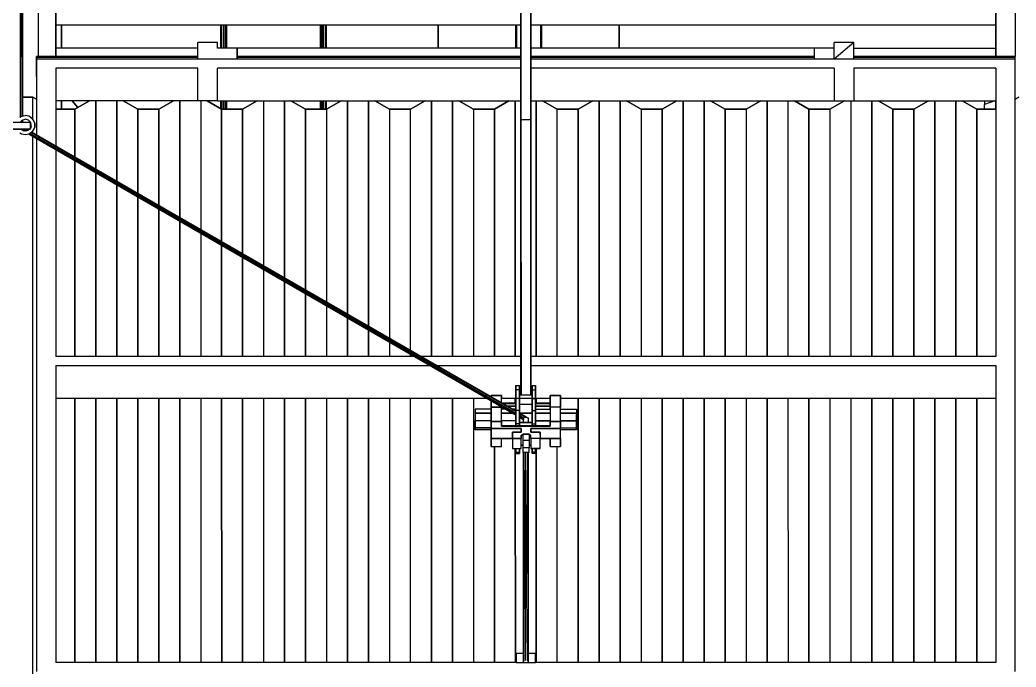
# Model space of a CAD drawing. Extents: x -32 to 51.8, y -51.6 to -5.5.
# Drawn here: x 17.199 to 21.27, y -45.359 to -42.713 of the extents above; entities that cross this region are included whole.
import ezdxf

# ---------------------------------------------------------------- set-up
doc = ezdxf.new("R2010")
doc.units = 0
doc.header["$MEASUREMENT"] = 0
doc.layers.get('0').update_dxf_attribs({"linetype": 'CONTINUOUS'})
doc.layers.add('hachures', color=5, linetype='CONTINUOUS')

msp = doc.modelspace()

# ---------------------------------------------------------------- linework, layer by layer
for p, q in [((17.1989, -38.574), (17.2, -43.1103)), ((17.2065, -38.574), (17.2, -43.1103)), ((17.2068, -38.574), (17.2079, -43.1066)), ((17.2079, -43.1066), (17.21, -38.574)), ((17.2112, -43.1056), (17.2101, -38.574)), ((19.2464, -43.1207), (19.2464, -41.2391)), ((19.2464, -41.2391), (19.2464, -43.1207)), ((19.286, -43.1207), (19.286, -41.2391)), ((19.286, -41.2391), (19.286, -43.1207)), ((19.2464, -41.2813), (19.2464, -43.0952)), ((19.2464, -43.0952), (19.2464, -42.5372)), ((17.2728, -42.6379), (17.2728, -42.8635)), ((17.3462, -42.6379), (17.3462, -42.8292)), ((17.3462, -42.8635), (17.3462, -42.6379)), ((17.3462, -42.6379), (17.3462, -42.8635)), ((19.2464, -42.6379), (19.2464, -43.1375)), ((21.1862, -42.8635), (21.1862, -42.6379)), ((21.1862, -42.6379), (21.1862, -42.8292)), ((21.1862, -42.6379), (21.1862, -42.8635)), ((21.1862, -42.8292), (21.1862, -42.6379)), ((21.2662, -42.6379), (21.2662, -42.8635)), ((19.2464, -42.7353), (17.3462, -42.7353)), ((17.3692, -42.7353), (17.3692, -42.8292)), ((17.3692, -42.7353), (17.3692, -42.8292)), ((17.3692, -42.8292), (17.3692, -42.7353)), ((18.0199, -42.8292), (18.0199, -42.7353)), ((18.0202, -42.8292), (18.0202, -42.7353)), ((18.0232, -42.8292), (18.0232, -42.7353)), ((18.0238, -42.8292), (18.0239, -42.7353)), ((18.0312, -42.7353), (18.0312, -42.8292)), ((18.0317, -42.8292), (18.0319, -42.7353)), ((18.0391, -42.7353), (18.0391, -42.8292)), ((18.0394, -42.8292), (18.0394, -42.7353)), ((18.0424, -42.7353), (18.0424, -42.8292)), ((18.4274, -42.8292), (18.4275, -42.7353)), ((18.4305, -42.8292), (18.4305, -42.7353)), ((18.4307, -42.7353), (18.4307, -42.8292)), ((18.4381, -42.8292), (18.438, -42.7353)), ((18.4387, -42.7353), (18.4387, -42.8292)), ((18.4459, -42.7353), (18.4461, -42.8292)), ((18.4466, -42.7353), (18.4466, -42.8292)), ((18.4497, -42.7353), (18.4497, -42.8292)), ((18.4499, -42.7353), (18.4499, -42.8292)), ((18.9078, -42.7353), (18.9078, -42.8292)), ((18.9078, -42.8292), (18.9078, -42.7353)), ((18.9078, -42.7353), (18.9078, -42.8292)), ((19.2258, -42.8292), (19.2258, -42.7353)), ((19.2258, -42.7353), (19.2258, -42.8292)), ((19.2277, -42.8292), (19.2277, -42.7353)), ((19.2277, -42.8292), (19.2277, -42.7353)), ((19.2277, -42.7353), (19.2277, -42.8292)), ((19.2277, -42.8292), (19.2277, -42.7353)), ((19.2277, -42.8292), (19.2277, -42.7353)), ((21.1862, -42.7353), (19.286, -42.7353)), ((19.3277, -42.7353), (19.3277, -42.8292)), ((19.3277, -42.8292), (19.3277, -42.7353)), ((19.3296, -42.8292), (19.3296, -42.7353)), ((19.3296, -42.7353), (19.3296, -42.8292)), ((19.3296, -42.7353), (19.3296, -42.8292)), ((19.6476, -42.8292), (19.6476, -42.7353)), ((19.6476, -42.7353), (19.6476, -42.8292)), ((17.9262, -42.8744), (17.9262, -42.8054)), ((18.0062, -42.8054), (17.9262, -42.8054)), ((18.0062, -42.8292), (18.0062, -42.8054)), ((20.6062, -42.8054), (20.5262, -42.8744)), ((20.6062, -42.8054), (20.5262, -42.8054)), ((20.5262, -42.8744), (20.5262, -42.8054)), ((20.6062, -42.8744), (20.6062, -42.8054)), ((17.2662, -42.8845), (17.2662, -42.8635)), ((17.2662, -42.8635), (17.2662, -42.8663)), ((17.9262, -42.8635), (17.2662, -42.8635)), ((17.9262, -42.8292), (17.3462, -42.8292)), ((17.3462, -42.8635), (17.3462, -42.8292)), ((18.0862, -42.8292), (18.0062, -42.8292)), ((19.2464, -42.8292), (18.0862, -42.8292)), ((18.0862, -42.8744), (18.0862, -42.8292)), ((18.0862, -42.8292), (18.0862, -42.8744)), ((19.2464, -42.8635), (18.0862, -42.8635)), ((20.4462, -42.8292), (19.286, -42.8292)), ((20.4462, -42.8635), (19.286, -42.8635)), ((20.5262, -42.8292), (20.4462, -42.8292)), ((20.4462, -42.8744), (20.4462, -42.8292)), ((20.5262, -42.8292), (20.5262, -42.8292)), ((20.5262, -42.8744), (20.5262, -42.8292)), ((20.5262, -42.8635), (20.5262, -42.8635)), ((20.6062, -42.8292), (21.1862, -42.8292)), ((21.2662, -42.8635), (20.6062, -42.8635)), ((21.1862, -42.8635), (21.1862, -42.8292)), ((21.1862, -42.8292), (21.1862, -42.8635)), ((21.2662, -42.8663), (21.2662, -42.8635)), ((17.2662, -42.8663), (17.2662, -42.8913)), ((17.2662, -42.8663), (17.9262, -42.8663)), ((17.2662, -42.8744), (17.2662, -42.8663)), ((17.2662, -42.8744), (17.2662, -42.9112)), ((17.3462, -42.8744), (17.2662, -42.8744)), ((17.2662, -42.9171), (17.2662, -42.8845)), ((17.2662, -42.8845), (17.2662, -42.8845)), ((17.2662, -42.8845), (17.2662, -42.9171)), ((17.2662, -42.8913), (17.2662, -42.9238)), ((17.9262, -42.8744), (17.3462, -42.8744)), ((18.0062, -42.8744), (17.9262, -42.8744)), ((19.2464, -42.8744), (18.0062, -42.8744)), ((18.0862, -42.8663), (19.2464, -42.8663)), ((19.286, -42.8663), (20.4462, -42.8663)), ((20.5262, -42.8744), (19.286, -42.8744)), ((20.5262, -42.8663), (20.5262, -42.8663)), ((20.6062, -42.8744), (20.5262, -42.8744)), ((20.6062, -42.8663), (21.2662, -42.8663)), ((21.1862, -42.8744), (20.6062, -42.8744)), ((21.2662, -42.8744), (21.1862, -42.8744)), ((21.2662, -42.8744), (21.2662, -42.8663)), ((21.2662, -42.9112), (21.2662, -42.8744)), ((17.2662, -42.9238), (17.2662, -42.9112)), ((17.2662, -42.9112), (17.2662, -43.1823)), ((17.2662, -42.9421), (17.2662, -42.9171)), ((17.2662, -42.9171), (17.2662, -42.9171)), ((17.2662, -42.9171), (17.2662, -42.9421)), ((17.2662, -42.9238), (17.2662, -42.9449)), ((17.2662, -42.9449), (17.2662, -42.9238)), ((17.2662, -42.9449), (17.2662, -42.9421)), ((17.2662, -42.9449), (17.2662, -42.9449)), ((17.3462, -42.9112), (17.3462, -43.2284)), ((17.9262, -42.9112), (17.3462, -42.9112)), ((17.9262, -43.0444), (17.9262, -42.9112)), ((18.0062, -43.0444), (18.0062, -42.9112)), ((19.2464, -42.9112), (18.0062, -42.9112)), ((20.5262, -42.9112), (19.286, -42.9112)), ((20.5262, -42.9112), (20.5262, -43.0444)), ((21.1862, -42.9112), (20.6062, -42.9112)), ((20.6062, -42.9112), (20.6062, -43.0444)), ((21.1862, -42.9112), (21.1862, -44.0892)), ((21.1862, -42.9112), (21.1862, -43.0444)), ((21.1862, -42.9238), (21.1862, -42.9238)), ((21.1862, -42.9449), (21.1862, -42.9449)), ((21.2662, -44.0892), (21.2662, -42.9112)), ((19.2464, -43.0952), (19.2464, -42.9496)), ((17.2518, -43.0298), (17.2112, -43.0298)), ((17.2112, -43.0298), (17.2518, -43.0298)), ((17.2662, -43.0379), (17.2518, -43.0298)), ((17.2518, -43.1197), (17.2518, -43.0298)), ((17.2518, -43.0298), (17.2662, -43.0379)), ((17.9262, -43.0444), (17.3462, -43.0444)), ((17.3692, -43.0444), (17.3692, -43.0782)), ((17.3692, -43.0444), (17.3692, -43.0782)), ((17.3692, -43.0782), (17.3692, -43.0444)), ((17.4351, -43.0715), (17.4122, -43.0444)), ((17.4122, -43.0444), (17.4351, -43.0715)), ((17.483, -43.0444), (17.4232, -43.0782)), ((17.4232, -43.0783), (17.4831, -43.0444)), ((17.6804, -43.0782), (17.6205, -43.0444)), ((17.6205, -43.0444), (17.6804, -43.0783)), ((17.8259, -43.0444), (17.7661, -43.0782)), ((17.7661, -43.0783), (17.8259, -43.0444)), ((18.0062, -43.0444), (17.9262, -43.0444)), ((18.0232, -43.0782), (17.9634, -43.0444)), ((17.9634, -43.0444), (18.0232, -43.0783)), ((18.0062, -43.0444), (19.2464, -43.0444)), ((18.02, -43.0764), (18.0201, -43.0444)), ((18.02, -43.0764), (18.02, -43.0444)), ((18.0233, -43.0782), (18.0233, -43.0444)), ((18.0234, -43.0782), (18.0235, -43.0444)), ((18.0312, -43.0444), (18.0312, -43.0782)), ((18.0314, -43.0782), (18.0314, -43.0444)), ((18.0392, -43.0782), (18.0393, -43.0444)), ((18.0392, -43.0444), (18.0392, -43.0782)), ((18.0425, -43.0444), (18.0425, -43.0782)), ((18.1688, -43.0444), (18.1089, -43.0782)), ((18.1089, -43.0783), (18.1688, -43.0444)), ((18.3062, -43.0444), (18.3661, -43.0783)), ((18.3661, -43.0782), (18.3063, -43.0444)), ((18.4274, -43.0782), (18.4274, -43.0444)), ((18.4307, -43.0782), (18.4306, -43.0444)), ((18.4307, -43.0444), (18.4307, -43.0782)), ((18.4385, -43.0782), (18.4385, -43.0444)), ((18.4387, -43.0444), (18.4387, -43.0782)), ((18.4464, -43.0444), (18.4465, -43.0782)), ((18.4466, -43.0444), (18.4466, -43.0782)), ((18.4498, -43.0444), (18.4499, -43.0782)), ((18.4499, -43.0444), (18.4499, -43.0782)), ((18.5116, -43.0444), (18.4518, -43.0782)), ((18.4518, -43.0783), (18.5116, -43.0444)), ((18.7089, -43.0782), (18.6491, -43.0444)), ((18.6491, -43.0444), (18.7089, -43.0783)), ((18.8545, -43.0444), (18.7947, -43.0782)), ((18.7947, -43.0783), (18.8545, -43.0444)), ((18.9919, -43.0444), (19.0518, -43.0783)), ((19.0518, -43.0782), (18.992, -43.0444)), ((19.1973, -43.0444), (19.1375, -43.0782)), ((19.1375, -43.0783), (19.1974, -43.0444)), ((19.2232, -43.0444), (19.2232, -44.0892)), ((19.286, -43.0444), (20.5262, -43.0444)), ((19.309, -44.0892), (19.3089, -43.0444)), ((19.3947, -43.0782), (19.3348, -43.0444)), ((19.3348, -43.0444), (19.3947, -43.0783)), ((19.5402, -43.0444), (19.4804, -43.0782)), ((19.4804, -43.0783), (19.5402, -43.0444)), ((19.7375, -43.0782), (19.6777, -43.0444)), ((19.6777, -43.0444), (19.7375, -43.0783)), ((19.8831, -43.0444), (19.8232, -43.0782)), ((19.8232, -43.0783), (19.8831, -43.0444)), ((20.0804, -43.0782), (20.0205, -43.0444)), ((20.0205, -43.0444), (20.0804, -43.0783)), ((20.2259, -43.0444), (20.1661, -43.0782)), ((20.1661, -43.0783), (20.2259, -43.0444)), ((20.4232, -43.0782), (20.3634, -43.0444)), ((20.3634, -43.0444), (20.4232, -43.0783)), ((20.5688, -43.0444), (20.5089, -43.0782)), ((20.5089, -43.0783), (20.5688, -43.0444)), ((20.5262, -43.0444), (20.6062, -43.0444)), ((20.6062, -43.0444), (21.1862, -43.0444)), ((20.7661, -43.0782), (20.7062, -43.0444)), ((20.7062, -43.0444), (20.7661, -43.0783)), ((20.9116, -43.0444), (20.8518, -43.0782)), ((20.8518, -43.0783), (20.9117, -43.0444)), ((21.1089, -43.0782), (21.0491, -43.0444)), ((21.0491, -43.0444), (21.1089, -43.0783)), ((21.1405, -43.0444), (21.1405, -43.0596)), ((21.1833, -43.0444), (21.1405, -43.0596)), ((21.1405, -43.0782), (21.1405, -43.0596)), ((21.1862, -43.0782), (21.1862, -43.0444)), ((21.1862, -43.0444), (21.1862, -43.0782)), ((21.1862, -43.0444), (21.1862, -43.0782)), ((21.1862, -43.0782), (21.1862, -43.0444)), ((21.2662, -43.0378), (21.2804, -43.0298)), ((21.2804, -43.0298), (21.2662, -43.0378)), ((17.1988, -43.1109), (17.2056, -43.1073)), ((17.2056, -43.1073), (17.213, -43.105)), ((17.213, -43.105), (17.2207, -43.1043)), ((17.2284, -43.105), (17.2207, -43.1043)), ((17.2358, -43.1073), (17.2284, -43.105)), ((17.2426, -43.1109), (17.2358, -43.1073)), ((17.2426, -43.1109), (17.2358, -43.1073)), ((17.4232, -43.0782), (17.3462, -43.0782)), ((17.3462, -43.0783), (17.4232, -43.0783)), ((17.7661, -43.0782), (17.6804, -43.0782)), ((17.6804, -43.0783), (17.7661, -43.0783)), ((18.1089, -43.0782), (18.0232, -43.0782)), ((18.0232, -43.0783), (18.1089, -43.0783)), ((18.4518, -43.0782), (18.3661, -43.0782)), ((18.3661, -43.0783), (18.4518, -43.0783)), ((18.7947, -43.0782), (18.7089, -43.0782)), ((18.7089, -43.0783), (18.7947, -43.0783)), ((19.1375, -43.0782), (19.0518, -43.0782)), ((19.0518, -43.0783), (19.1375, -43.0783)), ((19.2464, -43.0952), (19.2464, -43.0952)), ((19.2464, -43.1375), (19.2464, -43.0952)), ((19.4804, -43.0782), (19.3947, -43.0782)), ((19.3947, -43.0783), (19.4804, -43.0783)), ((19.8232, -43.0782), (19.7375, -43.0782)), ((19.7375, -43.0783), (19.8232, -43.0783)), ((20.1661, -43.0782), (20.0804, -43.0782)), ((20.0804, -43.0783), (20.1661, -43.0783)), ((20.5089, -43.0782), (20.4232, -43.0782)), ((20.4232, -43.0783), (20.5089, -43.0783)), ((20.8518, -43.0782), (20.7661, -43.0782)), ((20.7661, -43.0783), (20.8518, -43.0783)), ((21.1862, -43.0782), (21.1089, -43.0782)), ((21.1089, -43.0783), (21.1862, -43.0783)), ((17.2404, -43.1334), (16.741, -43.1334)), ((17.1992, -43.1334), (17.2008, -43.1304)), ((17.2, -43.1319), (17.2, -43.1334)), ((17.2, -43.1319), (17.2, -43.1334)), ((17.2008, -43.1304), (17.2038, -43.1268)), ((17.2038, -43.1268), (17.2074, -43.1238)), ((17.2074, -43.1238), (17.2116, -43.1216)), ((17.2079, -43.1334), (17.2079, -43.1235)), ((17.2079, -43.1235), (17.2079, -43.1334)), ((17.2112, -43.1334), (17.2112, -43.1217)), ((17.2116, -43.1216), (17.2161, -43.1202)), ((17.2161, -43.1202), (17.2207, -43.1197)), ((17.2254, -43.1202), (17.2207, -43.1197)), ((17.2299, -43.1216), (17.2254, -43.1202)), ((17.2341, -43.1238), (17.2299, -43.1216)), ((17.2377, -43.1268), (17.2341, -43.1238)), ((17.2407, -43.1304), (17.2377, -43.1268)), ((17.2404, -43.1334), (17.2404, -43.1605)), ((17.2429, -43.1345), (17.2407, -43.1304)), ((17.2426, -43.1109), (17.2486, -43.1158)), ((17.2426, -43.1109), (17.2426, -43.1109)), ((17.2486, -43.1158), (17.2426, -43.1109)), ((17.2443, -43.139), (17.2429, -43.1345)), ((17.2443, -43.1484), (17.2429, -43.1529)), ((17.2447, -43.1437), (17.2443, -43.139)), ((17.2443, -43.1484), (17.2447, -43.1437)), ((17.2535, -43.1218), (17.2486, -43.1158)), ((17.2572, -43.1286), (17.2535, -43.1218)), ((17.2594, -43.136), (17.2572, -43.1286)), ((17.2602, -43.1437), (17.2594, -43.136)), ((17.2594, -43.136), (17.2602, -43.1437)), ((17.2594, -43.1514), (17.2602, -43.1437)), ((17.2602, -43.1437), (17.2594, -43.1514)), ((17.2594, -43.1514), (17.2602, -43.1437)), ((17.2602, -43.1437), (17.2602, -43.1437)), ((19.2465, -44.2463), (19.2464, -43.1207)), ((19.2464, -43.1207), (19.286, -43.1207)), ((19.2464, -43.1207), (19.2464, -44.2463)), ((19.2464, -43.1375), (19.2464, -43.1629)), ((19.2464, -43.1629), (19.2464, -43.1375)), ((19.286, -44.2463), (19.286, -43.1207)), ((19.286, -43.1207), (19.286, -44.2463)), ((17.2404, -43.1605), (17.1638, -43.1605)), ((17.1638, -43.1605), (17.2404, -43.1605)), ((17.2056, -43.1801), (17.1988, -43.1765)), ((17.2038, -43.1607), (17.2036, -43.1605)), ((17.2037, -43.1605), (17.2144, -43.1667)), ((17.2143, -43.1667), (17.2037, -43.1606)), ((17.2074, -43.1637), (17.2038, -43.1607)), ((17.213, -43.1824), (17.2056, -43.1801)), ((17.2116, -43.1659), (17.2074, -43.1637)), ((17.2161, -43.1672), (17.2116, -43.1659)), ((17.2124, -43.1605), (17.2242, -43.1674)), ((17.2125, -43.1605), (17.2244, -43.1673)), ((17.2207, -43.1831), (17.213, -43.1824)), ((17.2207, -43.1677), (17.2161, -43.1672)), ((17.2254, -43.1672), (17.2207, -43.1677)), ((17.2284, -43.1824), (17.2207, -43.1831)), ((17.2227, -43.1605), (17.231, -43.1653)), ((17.2228, -43.1605), (17.231, -43.1653)), ((17.2299, -43.1659), (17.2254, -43.1672)), ((17.2339, -43.1637), (17.2284, -43.1605)), ((17.2284, -43.1605), (17.234, -43.1637)), ((17.2358, -43.1801), (17.2284, -43.1824)), ((17.2341, -43.1637), (17.2299, -43.1659)), ((17.2377, -43.1607), (17.2341, -43.1637)), ((17.2355, -43.1802), (19.226, -44.3291)), ((17.2426, -43.1765), (17.2358, -43.1801)), ((19.226, -44.3291), (17.2367, -43.1797)), ((17.2368, -43.1796), (19.226, -44.327)), ((17.2378, -43.1605), (17.2377, -43.1607)), ((17.2407, -43.157), (17.2404, -43.1573)), ((17.2429, -43.1529), (17.2407, -43.157)), ((17.2413, -43.1772), (19.226, -44.327)), ((17.2414, -43.1772), (19.226, -44.3211)), ((17.2486, -43.1716), (17.2426, -43.1765)), ((17.2458, -43.1739), (19.226, -44.3211)), ((17.2459, -43.1738), (19.226, -44.3149)), ((17.2486, -43.1716), (17.2482, -43.1719)), ((19.226, -44.3148), (17.2482, -43.1719)), ((17.2482, -43.1719), (19.226, -44.312)), ((17.2486, -43.1716), (17.2535, -43.1656)), ((17.2518, -43.174), (17.2518, -43.1677)), ((17.2519, -46.7477), (17.2518, -43.1896)), ((17.2535, -43.1656), (17.2572, -43.1588)), ((17.2572, -43.1588), (17.2594, -43.1514)), ((19.2464, -43.1629), (19.2465, -44.2463)), ((19.2464, -44.2463), (19.2464, -43.1629)), ((17.2662, -43.198), (17.2662, -44.0892)), ((17.3462, -43.2441), (17.3462, -44.0892)), ((18.5375, -43.9317), (18.5375, -44.0892)), ((18.6232, -44.0892), (18.6232, -43.9812)), ((18.7947, -44.0892), (18.7947, -44.0802)), ((17.2662, -44.0892), (17.2662, -44.126)), ((18.8103, -44.0892), (17.3462, -44.0892)), ((19.2465, -44.0892), (18.8395, -44.0892)), ((21.1862, -44.0892), (19.286, -44.0892)), ((21.2662, -44.126), (21.2662, -44.0892)), ((17.2662, -44.126), (17.2662, -45.3407)), ((17.3462, -44.126), (17.3462, -45.3407)), ((17.3462, -44.126), (18.8741, -44.126)), ((18.9034, -44.126), (19.2465, -44.126)), ((19.286, -44.126), (21.1862, -44.126)), ((21.1862, -44.126), (21.1862, -45.3407)), ((21.1862, -44.126), (21.1862, -44.2592)), ((21.2662, -45.3407), (21.2662, -44.126)), ((19.226, -44.2076), (19.2405, -44.2076)), ((19.226, -44.2262), (19.226, -44.2076)), ((19.226, -44.2127), (19.226, -44.2076)), ((19.226, -44.2076), (19.226, -44.2262)), ((19.226, -44.2127), (19.226, -44.2358)), ((19.226, -44.2358), (19.226, -44.2127)), ((19.2405, -44.2262), (19.226, -44.2262)), ((19.226, -44.2609), (19.226, -44.2262)), ((19.226, -44.2262), (19.226, -44.2609)), ((19.226, -44.2358), (19.226, -44.2358)), ((19.226, -44.2358), (19.226, -44.2778)), ((19.226, -44.2778), (19.226, -44.2358)), ((19.2405, -44.2262), (19.2405, -44.2076)), ((19.2405, -44.2076), (19.2405, -44.2127)), ((19.2405, -44.2076), (19.2405, -44.2262)), ((19.2405, -44.2127), (19.2405, -44.2358)), ((19.2405, -44.2609), (19.2405, -44.2262)), ((19.2405, -44.2262), (19.2405, -44.2609)), ((19.2405, -44.2358), (19.2405, -44.2463)), ((19.2405, -44.2463), (19.2916, -44.2463)), ((19.2916, -44.2076), (19.306, -44.2076)), ((19.2916, -44.2262), (19.2916, -44.2076)), ((19.2916, -44.2076), (19.2916, -44.2127)), ((19.2916, -44.2127), (19.2916, -44.2076)), ((19.2916, -44.2076), (19.2916, -44.2262)), ((19.2916, -44.2127), (19.2916, -44.2127)), ((19.2916, -44.2127), (19.2916, -44.2127)), ((19.2916, -44.2127), (19.2916, -44.2358)), ((19.2916, -44.2358), (19.2916, -44.2127)), ((19.2916, -44.2262), (19.306, -44.2262)), ((19.2916, -44.2609), (19.2916, -44.2262)), ((19.2916, -44.2262), (19.2916, -44.2609)), ((19.2916, -44.2358), (19.2916, -44.2358)), ((19.2916, -44.2463), (19.2916, -44.2358)), ((19.2916, -44.2598), (19.2916, -44.2463)), ((19.306, -44.2076), (19.306, -44.2262)), ((19.306, -44.2127), (19.306, -44.2076)), ((19.306, -44.2262), (19.306, -44.2076)), ((19.306, -44.2262), (19.306, -44.2609)), ((19.306, -44.2609), (19.306, -44.2262)), ((17.3462, -44.2592), (19.1048, -44.2592)), ((19.1248, -44.2536), (19.1248, -44.249)), ((19.1248, -44.249), (19.1667, -44.249)), ((19.1248, -44.249), (19.1248, -44.2536)), ((19.1667, -44.249), (19.1248, -44.249)), ((19.1248, -44.249), (19.1248, -44.2536)), ((19.1248, -44.2972), (19.1248, -44.2707)), ((19.1248, -44.2707), (19.1248, -44.2972)), ((19.1248, -44.2707), (19.1248, -44.3045)), ((19.1248, -44.2807), (19.1248, -44.2807)), ((19.1248, -44.2807), (19.1248, -44.2814)), ((19.1248, -44.2918), (19.1248, -44.2814)), ((19.1248, -44.2814), (19.1248, -44.2814)), ((19.1667, -44.2619), (19.1667, -44.249)), ((19.1667, -44.249), (19.1667, -44.2619)), ((19.1667, -44.2592), (19.226, -44.2592)), ((19.1667, -44.2778), (19.1667, -44.2619)), ((19.226, -44.2807), (19.1718, -44.2807)), ((19.1729, -44.2814), (19.226, -44.2814)), ((19.2232, -44.2592), (19.2232, -44.2807)), ((19.2232, -44.2807), (19.2232, -44.2592)), ((19.2405, -44.2609), (19.226, -44.2609)), ((19.226, -44.3103), (19.226, -44.2609)), ((19.226, -44.2609), (19.226, -44.3103)), ((19.226, -44.2778), (19.226, -44.2778)), ((19.226, -44.2778), (19.226, -44.3045)), ((19.226, -44.3045), (19.226, -44.2778)), ((19.2405, -44.2598), (19.2916, -44.2598)), ((19.2405, -44.3103), (19.2405, -44.2609)), ((19.2405, -44.2609), (19.2405, -44.3103)), ((19.2405, -44.2848), (19.2916, -44.2848)), ((19.2916, -44.2848), (19.2916, -44.2598)), ((19.2916, -44.2609), (19.306, -44.2609)), ((19.2916, -44.3103), (19.2916, -44.2609)), ((19.306, -44.2609), (19.2916, -44.2609)), ((19.2916, -44.2609), (19.2916, -44.3103)), ((19.2916, -44.3205), (19.2916, -44.2848)), ((19.306, -44.2592), (19.3658, -44.2592)), ((19.306, -44.2609), (19.306, -44.2609)), ((19.306, -44.2609), (19.306, -44.3103)), ((19.306, -44.3103), (19.306, -44.2609)), ((19.3658, -44.2807), (19.306, -44.2807)), ((19.306, -44.2814), (19.3658, -44.2814)), ((19.309, -44.2807), (19.309, -44.2592)), ((19.309, -44.2592), (19.309, -44.2807)), ((19.4077, -44.249), (19.3658, -44.249)), ((19.3658, -44.249), (19.3658, -44.2619)), ((19.3658, -44.2619), (19.3658, -44.249)), ((19.3658, -44.249), (19.4077, -44.249)), ((19.3658, -44.2619), (19.3658, -44.3045)), ((19.3658, -44.2619), (19.3658, -44.2972)), ((19.3658, -44.2972), (19.3658, -44.2619)), ((19.3658, -44.2807), (19.3658, -44.2807)), ((19.3658, -44.2814), (19.3658, -44.2814)), ((19.4077, -44.2619), (19.4077, -44.249)), ((19.4077, -44.249), (19.4077, -44.2972)), ((19.4077, -44.249), (19.4077, -44.2619)), ((19.4077, -44.2592), (21.1862, -44.2592)), ((19.4077, -44.2972), (19.4077, -44.2619)), ((19.4077, -44.2619), (19.4077, -44.2972)), ((19.4077, -44.2918), (19.4077, -44.2807)), ((19.4077, -44.2807), (19.4077, -44.2972)), ((19.0594, -44.3045), (19.0594, -44.3207)), ((19.1248, -44.3045), (19.0594, -44.3045)), ((19.0594, -44.3207), (19.0594, -44.3522)), ((19.1248, -44.3207), (19.0594, -44.3207)), ((19.0594, -44.3207), (19.1248, -44.3207)), ((19.1248, -44.3045), (19.1248, -44.2918)), ((19.1667, -44.2972), (19.1248, -44.2972)), ((19.1248, -44.3551), (19.1248, -44.2972)), ((19.1248, -44.2972), (19.1667, -44.2972)), ((19.1248, -44.2972), (19.1248, -44.3551)), ((19.1667, -44.2972), (19.1667, -44.2949)), ((19.1667, -44.3551), (19.1667, -44.2972)), ((19.1833, -44.3045), (19.1667, -44.3045)), ((19.2114, -44.3207), (19.1667, -44.3207)), ((19.1667, -44.3207), (19.2114, -44.3207)), ((19.226, -44.2918), (19.191, -44.2918)), ((19.191, -44.2918), (19.226, -44.2918)), ((19.226, -44.3045), (19.213, -44.3045)), ((19.226, -44.3045), (19.226, -44.312)), ((19.2405, -44.3103), (19.226, -44.3103)), ((19.226, -44.3103), (19.226, -44.3646)), ((19.226, -44.3646), (19.226, -44.3103)), ((19.2405, -44.3646), (19.2405, -44.3103)), ((19.2405, -44.3103), (19.2405, -44.3646)), ((19.2405, -44.3203), (19.2743, -44.3398)), ((19.2664, -44.3381), (19.2405, -44.3232)), ((19.2405, -44.3232), (19.2664, -44.3381)), ((19.2405, -44.3294), (19.2584, -44.3398)), ((19.2405, -44.3295), (19.2584, -44.3398)), ((19.2916, -44.3205), (19.2408, -44.3205)), ((19.2408, -44.3205), (19.2916, -44.3205)), ((19.2916, -44.3103), (19.306, -44.3103)), ((19.2916, -44.3646), (19.2916, -44.3103)), ((19.2916, -44.3103), (19.2916, -44.3646)), ((19.2916, -44.3205), (19.2916, -44.3205)), ((19.2916, -44.3596), (19.2916, -44.3205)), ((19.3658, -44.2918), (19.306, -44.2918)), ((19.306, -44.2918), (19.3658, -44.2918)), ((19.306, -44.3045), (19.3658, -44.3045)), ((19.306, -44.3103), (19.306, -44.3646)), ((19.306, -44.3646), (19.306, -44.3103)), ((19.306, -44.3207), (19.3658, -44.3207)), ((19.306, -44.3522), (19.306, -44.3207)), ((19.3658, -44.3207), (19.306, -44.3207)), ((19.3658, -44.3045), (19.3658, -44.2918)), ((19.3658, -44.2972), (19.3658, -44.3551)), ((19.4077, -44.2972), (19.3658, -44.2972)), ((19.4077, -44.2972), (19.4077, -44.2918)), ((19.4077, -44.3551), (19.4077, -44.2972)), ((19.4077, -44.3045), (19.4731, -44.3045)), ((19.4077, -44.3207), (19.4731, -44.3207)), ((19.4731, -44.3207), (19.4077, -44.3207)), ((19.4731, -44.3045), (19.4731, -44.3207)), ((19.4731, -44.3207), (19.4731, -44.3522)), ((19.4731, -44.3522), (19.4731, -44.3207)), ((19.0594, -44.3522), (19.0594, -44.3806)), ((19.1248, -44.3522), (19.0594, -44.3522)), ((19.0594, -44.3806), (19.0594, -44.3522)), ((19.1667, -44.3551), (19.1248, -44.3551)), ((19.1248, -44.3551), (19.1248, -44.3735)), ((19.1248, -44.3739), (19.1248, -44.3555)), ((19.1248, -44.3555), (19.1667, -44.3555)), ((19.226, -44.3522), (19.1667, -44.3522)), ((19.1667, -44.3735), (19.1667, -44.3551)), ((19.1667, -44.3555), (19.1667, -44.3735)), ((19.226, -44.3646), (19.226, -44.3735)), ((19.2405, -44.3646), (19.226, -44.3646)), ((19.226, -44.3735), (19.226, -44.3646)), ((19.2405, -44.3353), (19.2551, -44.3438)), ((19.2405, -44.3354), (19.2551, -44.3438)), ((19.2405, -44.3596), (19.2405, -44.3375)), ((19.2584, -44.3478), (19.2405, -44.3375)), ((19.2405, -44.3375), (19.2584, -44.3478)), ((19.2916, -44.3596), (19.2405, -44.3596)), ((19.2405, -44.3596), (19.2916, -44.3596)), ((19.2405, -44.3735), (19.2405, -44.3646)), ((19.2405, -44.3646), (19.2405, -44.3735)), ((19.2551, -44.3438), (19.2584, -44.3398)), ((19.2584, -44.3478), (19.2551, -44.3438)), ((19.2551, -44.3459), (19.2551, -44.3596)), ((19.2584, -44.3398), (19.2664, -44.3381)), ((19.2664, -44.3381), (19.2743, -44.3398)), ((19.2743, -44.3398), (19.2776, -44.3438)), ((19.2769, -44.3596), (19.2776, -44.3438)), ((19.2776, -44.3596), (19.2776, -44.3438)), ((19.2916, -44.3596), (19.2916, -44.3596)), ((19.2916, -44.3735), (19.2916, -44.3596)), ((19.2916, -44.3646), (19.306, -44.3646)), ((19.2916, -44.3735), (19.2916, -44.3646)), ((19.2916, -44.3646), (19.2916, -44.3735)), ((19.306, -44.3522), (19.3658, -44.3522)), ((19.3658, -44.3522), (19.306, -44.3522)), ((19.306, -44.3646), (19.306, -44.3735)), ((19.306, -44.3735), (19.306, -44.3646)), ((19.4077, -44.3551), (19.3658, -44.3551)), ((19.3658, -44.3551), (19.3658, -44.3735)), ((19.3658, -44.3735), (19.3658, -44.3555)), ((19.3658, -44.3555), (19.4077, -44.3555)), ((19.4077, -44.3522), (19.4731, -44.3522)), ((19.4731, -44.3522), (19.4077, -44.3522)), ((19.4077, -44.3735), (19.4077, -44.3551)), ((19.4077, -44.3555), (19.4077, -44.3739)), ((19.4731, -44.3522), (19.4731, -44.3522)), ((19.4731, -44.3522), (19.4731, -44.3806)), ((19.4731, -44.3806), (19.4731, -44.3522)), ((19.0594, -44.3892), (19.0594, -44.3806)), ((19.0594, -44.3806), (19.1248, -44.3806)), ((19.1248, -44.3806), (19.0594, -44.3806)), ((19.1248, -44.3892), (19.0594, -44.3892)), ((19.1248, -44.3735), (19.1248, -44.3838)), ((19.1248, -44.3838), (19.1248, -44.3739)), ((19.1248, -44.4244), (19.1248, -44.3838)), ((19.1248, -44.3838), (19.1667, -44.3838)), ((19.1248, -44.3838), (19.1248, -44.4244)), ((19.1667, -44.3842), (19.1248, -44.3842)), ((19.1248, -44.3892), (19.1248, -44.4095)), ((19.1248, -44.3961), (19.1248, -44.3957)), ((19.1248, -44.3957), (19.1248, -44.3957)), ((19.1248, -44.4141), (19.1248, -44.3957)), ((19.1248, -44.3961), (19.1248, -44.3961)), ((19.1248, -44.3961), (19.1248, -44.4145)), ((19.1248, -44.4095), (19.1248, -44.4095)), ((19.1248, -44.4095), (19.1248, -44.4224)), ((19.1248, -44.4095), (19.1248, -44.4095)), ((19.1667, -44.3739), (19.1667, -44.3735)), ((19.2465, -44.3735), (19.1667, -44.3735)), ((19.1667, -44.3735), (19.1667, -44.3739)), ((19.1667, -44.3739), (19.2465, -44.3739)), ((19.1667, -44.3838), (19.2465, -44.3838)), ((19.2465, -44.3842), (19.1667, -44.3842)), ((19.2112, -44.4112), (19.2112, -44.3981)), ((19.2112, -44.3981), (19.2465, -44.3981)), ((19.2112, -44.3981), (19.2112, -44.4112)), ((19.2465, -44.3981), (19.2112, -44.3981)), ((19.2112, -44.3981), (19.2112, -44.4386)), ((19.286, -44.3735), (19.2465, -44.3735)), ((19.2465, -44.3739), (19.286, -44.3739)), ((19.2465, -44.3981), (19.2465, -44.3842)), ((19.2465, -44.3842), (19.2465, -44.3981)), ((19.2465, -44.3842), (19.2465, -44.3981)), ((19.255, -44.4085), (19.255, -44.4052)), ((19.255, -44.4052), (19.2793, -44.4052)), ((19.255, -44.4323), (19.255, -44.4085)), ((19.2793, -44.4085), (19.255, -44.4085)), ((19.2793, -44.4052), (19.2793, -44.4085)), ((19.2793, -44.4085), (19.2793, -44.4323)), ((19.3658, -44.3735), (19.286, -44.3735)), ((19.286, -44.3739), (19.3658, -44.3739)), ((19.286, -44.3981), (19.286, -44.3838)), ((19.286, -44.3838), (19.3658, -44.3838)), ((19.286, -44.3981), (19.286, -44.3838)), ((19.286, -44.3838), (19.286, -44.3981)), ((19.3658, -44.3842), (19.286, -44.3842)), ((19.286, -44.3842), (19.286, -44.3981)), ((19.286, -44.3981), (19.3253, -44.3981)), ((19.3253, -44.3981), (19.286, -44.3981)), ((19.3253, -44.3981), (19.3253, -44.4112)), ((19.3253, -44.4112), (19.3253, -44.3981)), ((19.3658, -44.3735), (19.3658, -44.3739)), ((19.3658, -44.3838), (19.4077, -44.3838)), ((19.4077, -44.3842), (19.3658, -44.3842)), ((19.4077, -44.3838), (19.4077, -44.3735)), ((19.4077, -44.3739), (19.4077, -44.3838)), ((19.4077, -44.3806), (19.4731, -44.3806)), ((19.4077, -44.4244), (19.4077, -44.3838)), ((19.4731, -44.3892), (19.4077, -44.3892)), ((19.4731, -44.3806), (19.4731, -44.3892)), ((19.4731, -44.3892), (19.4731, -44.3806)), ((19.1248, -44.4244), (19.1248, -44.4141)), ((19.1248, -44.4578), (19.1248, -44.4145)), ((19.1248, -44.4145), (19.1248, -44.4248)), ((19.1248, -44.4224), (19.1248, -44.4578)), ((19.1667, -44.4244), (19.1248, -44.4244)), ((19.1248, -44.4248), (19.1667, -44.4248)), ((19.1248, -44.4248), (19.1248, -44.4578)), ((19.2112, -44.4244), (19.1667, -44.4244)), ((19.1667, -44.4578), (19.1667, -44.4248)), ((19.1667, -44.4248), (19.2112, -44.4248)), ((19.2112, -44.4252), (19.2112, -44.4112)), ((19.2112, -44.4112), (19.2112, -44.4252)), ((19.2465, -44.4252), (19.2112, -44.4252)), ((19.2112, -44.4252), (19.2112, -44.4658)), ((19.2112, -44.4252), (19.2465, -44.4252)), ((19.2112, -44.4386), (19.2112, -44.4386)), ((19.2112, -44.4386), (19.2112, -44.4518)), ((19.2112, -44.4386), (19.2112, -44.4386)), ((19.255, -44.4112), (19.2465, -44.4112)), ((19.2465, -44.4112), (19.2465, -44.4252)), ((19.2465, -44.4112), (19.255, -44.4112)), ((19.2465, -44.4252), (19.2465, -44.4112)), ((19.2465, -44.4658), (19.2465, -44.4252)), ((19.255, -44.4625), (19.255, -44.4323)), ((19.2793, -44.4323), (19.255, -44.4323)), ((19.286, -44.4112), (19.2793, -44.4112)), ((19.2793, -44.4112), (19.286, -44.4112)), ((19.2793, -44.4323), (19.2793, -44.4625)), ((19.286, -44.4252), (19.286, -44.4112)), ((19.3253, -44.4252), (19.286, -44.4252)), ((19.286, -44.4252), (19.286, -44.4658)), ((19.3253, -44.4112), (19.3253, -44.4252)), ((19.3658, -44.4244), (19.3253, -44.4244)), ((19.3253, -44.4248), (19.3658, -44.4248)), ((19.3253, -44.4658), (19.3253, -44.4252)), ((19.4077, -44.4244), (19.3658, -44.4244)), ((19.3658, -44.4248), (19.3658, -44.4578)), ((19.3658, -44.4248), (19.4077, -44.4248)), ((19.3658, -44.4578), (19.3658, -44.4248)), ((19.4077, -44.4248), (19.4077, -44.4244)), ((19.4077, -44.4248), (19.4077, -44.4578)), ((19.4077, -44.4578), (19.4077, -44.4248)), ((19.4077, -44.4248), (19.4077, -44.4578)), ((19.1248, -44.4578), (19.1667, -44.4578)), ((19.2112, -44.4658), (19.2465, -44.4658)), ((19.2232, -44.4658), (19.2233, -45.3407)), ((19.2233, -45.3407), (19.2232, -44.4658)), ((19.226, -44.4658), (19.226, -44.4674)), ((19.226, -44.4674), (19.226, -44.4658)), ((19.226, -44.4658), (19.226, -44.4809)), ((19.226, -44.4809), (19.226, -44.4658)), ((19.226, -44.4674), (19.226, -44.4674)), ((19.226, -44.486), (19.226, -44.4674)), ((19.226, -44.4809), (19.226, -44.486)), ((19.226, -44.4809), (19.2405, -44.4809)), ((19.226, -44.486), (19.2405, -44.486)), ((19.2405, -44.4809), (19.2405, -44.4658)), ((19.2405, -44.4658), (19.2405, -44.4809)), ((19.2405, -44.486), (19.2405, -44.4809)), ((19.2405, -44.4809), (19.2405, -44.486)), ((19.255, -44.4518), (19.2465, -44.4518)), ((19.2465, -44.4518), (19.255, -44.4518)), ((19.255, -44.4815), (19.255, -44.4625)), ((19.2793, -44.4625), (19.255, -44.4625)), ((19.2793, -44.4815), (19.255, -44.4815)), ((19.2551, -44.4815), (19.2551, -45.3399)), ((19.2582, -44.4815), (19.2551, -45.3399)), ((19.2584, -45.3349), (19.2658, -44.4815)), ((19.2584, -44.4815), (19.2584, -45.3349)), ((19.2663, -45.3321), (19.2737, -44.4815)), ((19.2663, -45.3321), (19.2664, -44.4815)), ((19.2743, -45.3349), (19.2774, -44.4815)), ((19.2743, -44.4815), (19.2743, -45.3349)), ((19.2776, -45.3399), (19.2776, -44.4815)), ((19.286, -44.4518), (19.2793, -44.4518)), ((19.2793, -44.4518), (19.286, -44.4518)), ((19.2793, -44.4815), (19.2793, -44.4625)), ((19.286, -44.4658), (19.3253, -44.4658)), ((19.3253, -44.4658), (19.286, -44.4658)), ((19.2916, -44.4674), (19.2916, -44.4658)), ((19.2916, -44.4658), (19.2916, -44.4809)), ((19.2916, -44.4809), (19.2916, -44.4658)), ((19.2916, -44.4658), (19.2916, -44.4674)), ((19.2916, -44.486), (19.2916, -44.4674)), ((19.2916, -44.4674), (19.2916, -44.4674)), ((19.2916, -44.4674), (19.2916, -44.4674)), ((19.2916, -44.4674), (19.2916, -44.486)), ((19.2916, -44.4809), (19.2916, -44.486)), ((19.306, -44.4809), (19.2916, -44.4809)), ((19.2916, -44.486), (19.2916, -44.4809)), ((19.306, -44.486), (19.2916, -44.486)), ((19.306, -44.4658), (19.306, -44.4809)), ((19.306, -44.4809), (19.306, -44.4658)), ((19.306, -44.486), (19.306, -44.4809)), ((19.306, -44.4809), (19.306, -44.486)), ((19.309, -45.3407), (19.309, -44.4658)), ((19.3658, -44.4578), (19.4077, -44.4578)), ((19.2262, -45.3031), (19.2262, -45.3399)), ((19.2551, -45.3031), (19.2262, -45.3031)), ((19.2262, -45.3031), (19.2262, -45.3407)), ((19.2262, -45.3399), (19.2262, -45.3031)), ((19.3062, -45.3031), (19.2776, -45.3031)), ((19.3062, -45.3399), (19.3062, -45.3031)), ((19.3062, -45.3031), (19.3062, -45.3399)), ((19.3062, -45.3031), (19.3062, -45.3399)), ((17.2662, -45.3407), (17.2662, -45.3776)), ((19.2262, -45.3407), (17.3462, -45.3407)), ((19.2262, -45.3399), (19.3062, -45.3399)), ((19.2262, -45.3407), (19.2262, -45.3407)), ((21.1862, -45.3407), (19.3062, -45.3407)), ((21.2662, -45.3776), (21.2662, -45.3407))]:
    msp.add_line(p, q)
at = {"layer": 'hachures'}
for p, q in [((17.5089, -43.3222), (17.5089, -43.0444)), ((17.5089, -43.0444), (17.5089, -43.3222)), ((17.5947, -43.0444), (17.5947, -43.3716)), ((17.5947, -43.3716), (17.5947, -43.0444)), ((17.8518, -43.5198), (17.8518, -43.0444)), ((17.8518, -43.0444), (17.8518, -43.5198)), ((17.9375, -43.0444), (17.9375, -43.5692)), ((18.1947, -43.0444), (18.1947, -43.7175)), ((18.2804, -43.0444), (18.2804, -43.7669)), ((18.2804, -43.7669), (18.2804, -43.0444)), ((18.5375, -43.0444), (18.5375, -43.9151)), ((18.5375, -43.9151), (18.5375, -43.0444)), ((18.6232, -43.9645), (18.6232, -43.0444)), ((18.6232, -43.0444), (18.6232, -43.9645)), ((18.8804, -43.0444), (18.8804, -44.0892)), ((18.8804, -44.0892), (18.8804, -43.0444)), ((18.9661, -44.0892), (18.9661, -43.0444)), ((18.9661, -43.0444), (18.9661, -44.0892)), ((19.2232, -44.0892), (19.2232, -43.0444)), ((19.3089, -43.0444), (19.309, -44.0892)), ((19.5661, -43.0444), (19.5661, -44.0892)), ((19.5661, -44.0892), (19.5661, -43.0444)), ((19.6518, -44.0892), (19.6518, -43.0444)), ((19.6518, -43.0444), (19.6518, -44.0892)), ((19.9089, -43.0444), (19.909, -44.0892)), ((19.909, -44.0892), (19.9089, -43.0444)), ((19.9947, -43.0444), (19.9947, -44.0892)), ((19.9947, -44.0892), (19.9947, -43.0444)), ((20.2518, -43.0444), (20.2518, -44.0892)), ((20.2518, -44.0892), (20.2518, -43.0444)), ((20.3375, -43.0444), (20.3375, -44.0892)), ((20.5947, -43.0444), (20.5947, -44.0892)), ((20.6804, -43.0444), (20.6804, -44.0892)), ((20.6804, -44.0892), (20.6804, -43.0444)), ((20.9375, -43.0444), (20.9375, -44.0892)), ((20.9375, -44.0892), (20.9375, -43.0444)), ((21.0232, -43.0444), (21.0232, -44.0892)), ((21.0232, -44.0892), (21.0232, -43.0444)), ((17.4232, -43.2728), (17.4232, -43.0783)), ((17.4232, -43.0783), (17.4232, -43.2728)), ((17.6804, -43.0783), (17.6804, -43.421)), ((17.6804, -43.421), (17.6804, -43.0783)), ((17.7661, -43.0783), (17.7661, -43.4704)), ((17.7661, -43.4704), (17.7661, -43.0783)), ((18.0232, -43.0783), (18.0232, -43.6187)), ((18.0232, -43.6187), (18.0232, -43.0783)), ((18.1089, -43.6681), (18.1089, -43.0783)), ((18.1089, -43.0783), (18.1089, -43.6681)), ((18.3661, -43.8163), (18.3661, -43.0783)), ((18.3661, -43.0783), (18.3661, -43.8163)), ((18.4518, -43.0783), (18.4518, -43.8657)), ((18.7089, -43.0783), (18.709, -44.0139)), ((18.7947, -44.0633), (18.7947, -43.0783)), ((19.0518, -43.0783), (19.0518, -44.0892)), ((19.1375, -43.0783), (19.1375, -44.0892)), ((19.1375, -44.0892), (19.1375, -43.0783)), ((19.3947, -44.0892), (19.3947, -43.0783)), ((19.4804, -43.0783), (19.4804, -44.0892)), ((19.4804, -44.0892), (19.4804, -43.0783)), ((19.7375, -43.0783), (19.7375, -44.0892)), ((19.8232, -43.0783), (19.8232, -44.0892)), ((19.8232, -44.0892), (19.8232, -43.0783)), ((20.0804, -44.0892), (20.0804, -43.0783)), ((20.0804, -43.0783), (20.0804, -44.0892)), ((20.1661, -43.0783), (20.1661, -44.0892)), ((20.4232, -43.0783), (20.4232, -44.0892)), ((20.4232, -44.0892), (20.4232, -43.0783)), ((20.5089, -43.0783), (20.509, -44.0892)), ((20.7661, -43.0783), (20.7661, -44.0892)), ((20.7661, -44.0892), (20.7661, -43.0783)), ((20.8518, -43.0783), (20.8518, -44.0892)), ((20.8518, -44.0892), (20.8518, -43.0783)), ((21.109, -44.0892), (21.1089, -43.0783)), ((21.1089, -43.0783), (21.109, -44.0892)), ((17.4232, -44.0892), (17.4232, -43.2886)), ((17.4232, -43.2886), (17.4232, -44.0892)), ((17.509, -44.0892), (17.5089, -43.3381)), ((17.5089, -43.3381), (17.509, -44.0892)), ((17.5947, -43.3875), (17.5947, -44.0892)), ((17.5947, -44.0892), (17.5947, -43.3875)), ((17.6804, -43.437), (17.6804, -44.0892)), ((17.6804, -44.0892), (17.6804, -43.437)), ((17.7661, -43.4865), (17.7661, -44.0892)), ((17.7661, -44.0892), (17.7661, -43.4865)), ((17.8518, -44.0892), (17.8518, -43.536)), ((17.8518, -43.536), (17.8518, -44.0892)), ((17.9375, -43.5854), (17.9375, -44.0892)), ((18.0232, -43.6349), (18.0232, -44.0892)), ((18.0232, -44.0892), (18.0232, -43.6349)), ((18.109, -44.0892), (18.1089, -43.6844)), ((18.1089, -43.6844), (18.109, -44.0892)), ((18.1947, -43.7338), (18.1947, -44.0892)), ((18.2804, -43.7833), (18.2804, -44.0892)), ((18.2804, -44.0892), (18.2804, -43.7833)), ((18.3661, -44.0892), (18.3661, -43.8328)), ((18.3661, -43.8328), (18.3661, -44.0892)), ((18.4518, -43.8823), (18.4518, -44.0892)), ((18.5375, -44.0892), (18.5375, -43.9317)), ((18.6232, -43.9812), (18.6232, -44.0892)), ((18.709, -44.0307), (18.709, -44.0892)), ((17.4233, -45.3407), (17.4232, -44.2592)), ((17.4232, -44.2592), (17.4233, -45.3407)), ((17.509, -45.3407), (17.509, -44.2592)), ((17.509, -44.2592), (17.509, -45.3407)), ((17.5947, -44.2592), (17.5947, -45.3407)), ((17.5947, -45.3407), (17.5947, -44.2592)), ((17.6804, -44.2592), (17.6804, -45.3407)), ((17.6804, -45.3407), (17.6804, -44.2592)), ((17.7661, -44.2592), (17.7661, -45.3407)), ((17.7661, -45.3407), (17.7661, -44.2592)), ((17.8518, -45.3407), (17.8518, -44.2592)), ((17.8518, -44.2592), (17.8518, -45.3407)), ((17.9375, -44.2592), (17.9375, -45.3407)), ((18.0232, -44.2592), (18.0233, -45.3407)), ((18.0233, -45.3407), (18.0232, -44.2592)), ((18.109, -45.3407), (18.109, -44.2592)), ((18.109, -44.2592), (18.109, -45.3407)), ((18.1947, -44.2592), (18.1947, -45.3407)), ((18.2804, -44.2592), (18.2804, -45.3407)), ((18.2804, -45.3407), (18.2804, -44.2592)), ((18.3661, -45.3407), (18.3661, -44.2592)), ((18.3661, -44.2592), (18.3661, -45.3407)), ((18.4518, -44.2592), (18.4518, -45.3407)), ((18.5375, -44.2592), (18.5375, -45.3407)), ((18.5375, -45.3407), (18.5375, -44.2592)), ((18.6233, -45.3407), (18.6232, -44.2592)), ((18.6232, -44.2592), (18.6233, -45.3407)), ((18.709, -44.2592), (18.709, -45.3407)), ((18.7947, -45.3407), (18.7947, -44.2592)), ((18.8804, -44.2592), (18.8804, -45.3407)), ((18.8804, -45.3407), (18.8804, -44.2592)), ((18.9661, -45.3407), (18.9661, -44.2592)), ((18.9661, -44.2592), (18.9661, -45.3407)), ((19.0518, -44.2592), (19.0518, -45.3407)), ((19.4804, -44.2592), (19.4804, -45.3407)), ((19.4804, -45.3407), (19.4804, -44.2592)), ((19.5661, -44.2592), (19.5661, -45.3407)), ((19.5661, -45.3407), (19.5661, -44.2592)), ((19.6518, -45.3407), (19.6518, -44.2592)), ((19.6518, -44.2592), (19.6518, -45.3407)), ((19.7375, -44.2592), (19.7375, -45.3407)), ((19.8232, -44.2592), (19.8233, -45.3407)), ((19.8233, -45.3407), (19.8232, -44.2592)), ((19.909, -44.2592), (19.909, -45.3407)), ((19.909, -45.3407), (19.909, -44.2592)), ((19.9947, -44.2592), (19.9947, -45.3407)), ((19.9947, -45.3407), (19.9947, -44.2592)), ((20.0804, -45.3407), (20.0804, -44.2592)), ((20.0804, -44.2592), (20.0804, -45.3407)), ((20.1661, -44.2592), (20.1661, -45.3407)), ((20.2518, -44.2592), (20.2518, -45.3407)), ((20.2518, -45.3407), (20.2518, -44.2592)), ((20.3375, -44.2592), (20.3376, -45.3407)), ((20.4232, -44.2592), (20.4233, -45.3407)), ((20.4233, -45.3407), (20.4232, -44.2592)), ((20.509, -44.2592), (20.509, -45.3407)), ((20.5947, -44.2592), (20.5947, -45.3407)), ((20.6804, -44.2592), (20.6804, -45.3407)), ((20.6804, -45.3407), (20.6804, -44.2592)), ((20.7661, -44.2592), (20.7661, -45.3407)), ((20.7661, -45.3407), (20.7661, -44.2592)), ((20.8518, -44.2592), (20.8518, -45.3407)), ((20.8518, -45.3407), (20.8518, -44.2592)), ((20.9375, -44.2592), (20.9376, -45.3407)), ((20.9376, -45.3407), (20.9375, -44.2592)), ((21.0232, -44.2592), (21.0233, -45.3407)), ((21.0233, -45.3407), (21.0232, -44.2592)), ((21.109, -45.3407), (21.109, -44.2592)), ((21.109, -44.2592), (21.109, -45.3407)), ((19.1375, -44.4578), (19.1375, -45.3407)), ((19.1375, -45.3407), (19.1375, -44.4578)), ((19.309, -44.4658), (19.309, -45.3407)), ((19.3947, -45.3407), (19.3947, -44.4578))]:
    msp.add_line(p, q, dxfattribs=at)

doc.saveas('drawing.dxf')
